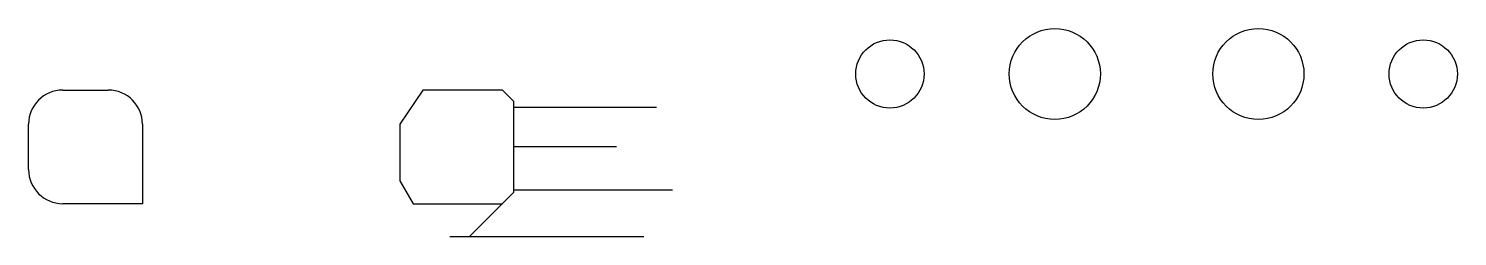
# Model space of a CAD drawing. Header units: millimetres. Extents: x 2375 to 3003, y 1638 to 1730.
import ezdxf

# ---------------------------------------------------------------- set-up
doc = ezdxf.new("R2010")
doc.units = ezdxf.units.MM

msp = doc.modelspace()

# ---------------------------------------------------------------- linework, layer by layer
for p, q in [((2390.08, 1702.73), (2410.08, 1702.73)), ((2548.15, 1702.73), (2538.15, 1687.73)), ((2583.15, 1702.73), (2548.15, 1702.73)), ((2583.15, 1702.73), (2588.15, 1697.73)), ((2588.15, 1657.73), (2588.15, 1697.73)), ((2588.15, 1695.21), (2650.82, 1695.21)), ((2375.08, 1667.73), (2375.08, 1687.73)), ((2425.08, 1687.73), (2425.08, 1652.73)), ((2538.15, 1687.73), (2538.15, 1662.73)), ((2588.15, 1677.87), (2633.27, 1677.87)), ((2538.15, 1662.73), (2543.93, 1652.73)), ((2588.15, 1657.73), (2568.72, 1638.3)), ((2588.15, 1658.85), (2657.91, 1658.85)), ((2425.08, 1652.73), (2390.08, 1652.73)), ((2543.93, 1652.73), (2583.15, 1652.73)), ((2560.07, 1638.3), (2645.2, 1638.3))]:
    msp.add_line(p, q)
for centre, radius in [((2825.71, 1709.79), 20), ((2825.71, 1709.79), 20), ((2915.1, 1709.79), 20), ((2915.1, 1709.79), 20), ((2753.31, 1709.79), 15), ((2753.31, 1709.79), 15), ((2987.51, 1709.79), 15), ((2987.51, 1709.79), 15)]:
    msp.add_circle(centre, radius)
for centre, start, end in [((2390.08, 1687.73), 90, 180), ((2410.08, 1687.73), 0, 90), ((2390.08, 1667.73), 180, 270), ((2390.08, 1667.73), 180, 270)]:
    msp.add_arc(centre, 15, start, end)

doc.saveas('drawing.dxf')
